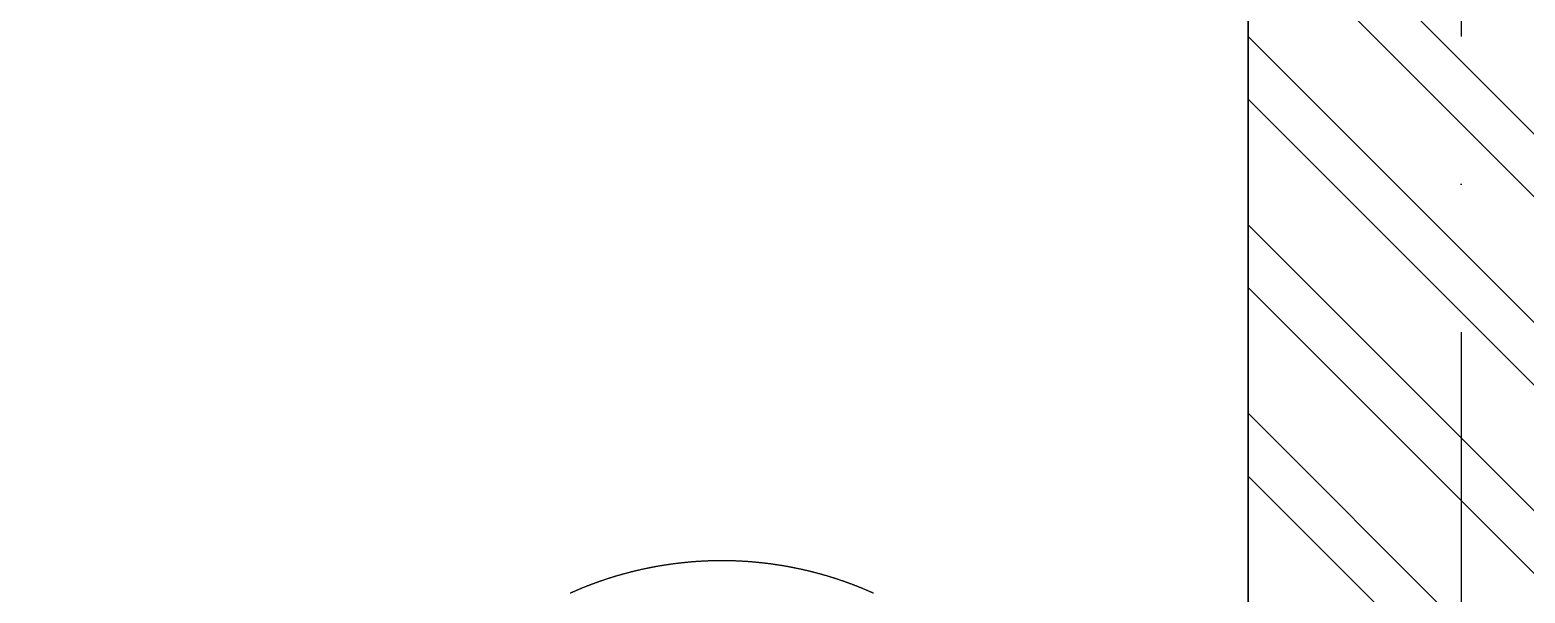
# Model space of a CAD drawing. Extents: x 4511820 to 5180432, y -1526536 to -944957.
# Drawn here: x 5013183 to 5014236, y -1422824 to -1422428 of the extents above; entities that cross this region are included whole.
import ezdxf

# ---------------------------------------------------------------- set-up
doc = ezdxf.new("R2010")
doc.units = 0
doc.header["$MEASUREMENT"] = 0
doc.linetypes.add('BODKOCIARKOVANA_3', pattern=[5.6, 3, -1.3, 0, -1.3])
for name, color, linetype in [('MÚRY', 1, 'CONTINUOUS'), ('osi', 253, 'CONTINUOUS'), ('Plochy', 41, 'CONTINUOUS'), ('Z-Kúrenie', 101, 'CONTINUOUS'), ('ŠRAFY', 82, 'CONTINUOUS')]:
    doc.layers.add(name, color=color, linetype=linetype)

msp = doc.modelspace()

# ---------------------------------------------------------------- hatches: boundary and pattern name
at = {"layer": 'ŠRAFY'}
h = msp.add_hatch(dxfattribs=at)
h.set_pattern_fill('ANSI32', color=256, scale=250, angle=90)
h.set_pattern_definition([(135, (-10132.71, -87677), (-66.2912607, -66.2912607), []), (135, (-10132.71, -87632.81), (-66.2912607, -66.2912607), [])])
h.paths.add_polyline_path([(5014341, -1424713.048), (5014341, -1426508.048), (5014041, -1426508.048), (5014041, -1425423.048), (5014041, -1425308.048), (5014041, -1424523.048), (5014041, -1424498.048), (5014041, -1424383.048), (5014041, -1421378.048), (5014041, -1418508.048), (5014341, -1418508.048), (5014341, -1421378.048), (5014341, -1421518.048), (5014341, -1422418.048), (5014341, -1422533.048), (5014341, -1422895.446), (5014341, -1423174.843), (5014341, -1423673.048), (5014341, -1423788.048), (5014341, -1424458.048), (5014341, -1424573.048), (5014341, -1424598.048)])

# ---------------------------------------------------------------- linework, layer by layer
at = {"layer": 'MÚRY'}
msp.add_line((5014041, -1421378.048), (5014041, -1424383.048), dxfattribs=at)
at = {"layer": 'osi', "linetype": 'BODKOCIARKOVANA_3', "ltscale": 80}
msp.add_line((5014191, -1396650.857), (5014191, -1434168.048), dxfattribs=at)
at = {"layer": 'Plochy'}
msp.add_lwpolyline([(5014041, -1418508.048), (5007701, -1418508.048), (5007701, -1424383.048), (5014041, -1424383.048)], close=True, dxfattribs=at)
at = {"layer": 'Z-Kúrenie'}
msp.add_polyline3d([(5013777.12, -1422824.421, 0), (5013776.76, -1422824.261, 0), (5013776.4, -1422824.1, 0), (5013776.041, -1422823.939, 0), (5013775.681, -1422823.78, 0), (5013775.321, -1422823.621, 0), (5013774.961, -1422823.463, 0), (5013774.601, -1422823.305, 0), (5013774.241, -1422823.147, 0), (5013773.881, -1422822.991, 0), (5013773.513, -1422822.835, 0), (5013773.153, -1422822.679, 0), (5013772.794, -1422822.524, 0), (5013772.434, -1422822.369, 0), (5013772.065, -1422822.215, 0), (5013771.706, -1422822.062, 0), (5013771.337, -1422821.909, 0), (5013770.978, -1422821.757, 0), (5013770.618, -1422821.605, 0), (5013770.249, -1422821.454, 0), (5013769.89, -1422821.303, 0), (5013769.521, -1422821.153, 0), (5013769.162, -1422821.003, 0), (5013768.793, -1422820.855, 0), (5013768.425, -1422820.706, 0), (5013768.065, -1422820.557, 0), (5013767.697, -1422820.41, 0), (5013767.329, -1422820.264, 0), (5013766.969, -1422820.117, 0), (5013766.601, -1422819.972, 0), (5013766.233, -1422819.826, 0), (5013765.864, -1422819.682, 0), (5013765.505, -1422819.537, 0), (5013765.136, -1422819.394, 0), (5013764.768, -1422819.251, 0), (5013764.4, -1422819.109, 0), (5013764.032, -1422818.967, 0), (5013763.663, -1422818.825, 0), (5013763.295, -1422818.685, 0), (5013762.927, -1422818.545, 0), (5013762.559, -1422818.405, 0), (5013762.191, -1422818.266, 0), (5013761.822, -1422818.127, 0), (5013761.454, -1422817.989, 0), (5013761.086, -1422817.852, 0), (5013760.718, -1422817.715, 0), (5013760.349, -1422817.579, 0), (5013759.973, -1422817.443, 0), (5013759.605, -1422817.308, 0), (5013759.236, -1422817.173, 0), (5013758.868, -1422817.039, 0), (5013758.492, -1422816.905, 0), (5013758.123, -1422816.772, 0), (5013757.755, -1422816.64, 0), (5013757.379, -1422816.509, 0), (5013757.01, -1422816.377, 0), (5013756.642, -1422816.247, 0), (5013756.266, -1422816.116, 0), (5013755.897, -1422815.987, 0), (5013755.521, -1422815.858, 0), (5013755.153, -1422815.73, 0), (5013754.776, -1422815.602, 0), (5013754.408, -1422815.474, 0), (5013754.031, -1422815.347, 0), (5013753.663, -1422815.221, 0), (5013753.286, -1422815.095, 0), (5013752.91, -1422814.971, 0), (5013752.542, -1422814.846, 0), (5013752.165, -1422814.722, 0), (5013751.788, -1422814.598, 0), (5013751.42, -1422814.476, 0), (5013751.044, -1422814.353, 0), (5013750.667, -1422814.232, 0), (5013750.29, -1422814.11, 0), (5013749.914, -1422813.99, 0), (5013749.546, -1422813.87, 0), (5013749.169, -1422813.75, 0), (5013748.793, -1422813.632, 0), (5013748.416, -1422813.514, 0), (5013748.039, -1422813.396, 0), (5013747.663, -1422813.278, 0), (5013747.286, -1422813.162, 0), (5013746.91, -1422813.046, 0), (5013746.533, -1422812.93, 0), (5013746.156, -1422812.816, 0), (5013745.78, -1422812.701, 0), (5013745.403, -1422812.587, 0), (5013745.027, -1422812.474, 0), (5013744.65, -1422812.361, 0), (5013744.273, -1422812.25, 0), (5013743.897, -1422812.138, 0), (5013743.512, -1422812.027, 0), (5013743.135, -1422811.917, 0), (5013742.759, -1422811.807, 0), (5013742.382, -1422811.698, 0), (5013741.997, -1422811.59, 0), (5013741.621, -1422811.481, 0), (5013741.244, -1422811.374, 0), (5013740.867, -1422811.267, 0), (5013740.483, -1422811.16, 0), (5013740.106, -1422811.055, 0), (5013739.729, -1422810.949, 0), (5013739.344, -1422810.845, 0), (5013738.968, -1422810.741, 0), (5013738.583, -1422810.637, 0), (5013738.206, -1422810.534, 0), (5013737.821, -1422810.432, 0), (5013737.445, -1422810.33, 0), (5013737.06, -1422810.23, 0), (5013736.683, -1422810.129, 0), (5013736.298, -1422810.029, 0), (5013735.922, -1422809.929, 0), (5013735.537, -1422809.831, 0), (5013735.16, -1422809.732, 0), (5013734.775, -1422809.635, 0), (5013734.399, -1422809.538, 0), (5013734.014, -1422809.441, 0), (5013733.629, -1422809.345, 0), (5013733.252, -1422809.25, 0), (5013732.867, -1422809.154, 0), (5013732.482, -1422809.061, 0), (5013732.097, -1422808.967, 0), (5013731.721, -1422808.874, 0), (5013731.336, -1422808.781, 0), (5013730.951, -1422808.689, 0), (5013730.566, -1422808.598, 0), (5013730.189, -1422808.508, 0), (5013729.804, -1422808.417, 0), (5013729.419, -1422808.328, 0), (5013729.034, -1422808.238, 0), (5013728.649, -1422808.15, 0), (5013728.264, -1422808.062, 0), (5013727.88, -1422807.975, 0), (5013727.495, -1422807.888, 0), (5013727.118, -1422807.802, 0), (5013726.733, -1422807.717, 0), (5013726.348, -1422807.631, 0), (5013725.963, -1422807.547, 0), (5013725.578, -1422807.463, 0), (5013725.193, -1422807.38, 0), (5013724.808, -1422807.297, 0), (5013724.423, -1422807.215, 0), (5013724.038, -1422807.134, 0), (5013723.645, -1422807.053, 0), (5013723.26, -1422806.973, 0), (5013722.875, -1422806.893, 0), (5013722.49, -1422806.814, 0), (5013722.105, -1422806.735, 0), (5013721.72, -1422806.657, 0), (5013721.335, -1422806.58, 0), (5013720.95, -1422806.503, 0), (5013720.557, -1422806.427, 0), (5013720.172, -1422806.351, 0), (5013719.787, -1422806.276, 0), (5013719.402, -1422806.202, 0), (5013719.017, -1422806.128, 0), (5013718.624, -1422806.055, 0), (5013718.239, -1422805.982, 0), (5013717.854, -1422805.909, 0), (5013717.461, -1422805.838, 0), (5013717.076, -1422805.767, 0), (5013716.691, -1422805.697, 0), (5013716.297, -1422805.627, 0), (5013715.912, -1422805.558, 0), (5013715.528, -1422805.489, 0), (5013715.134, -1422805.42, 0), (5013714.749, -1422805.353, 0), (5013714.364, -1422805.286, 0), (5013713.971, -1422805.22, 0), (5013713.586, -1422805.154, 0), (5013713.193, -1422805.089, 0), (5013712.808, -1422805.025, 0), (5013712.423, -1422804.961, 0), (5013712.029, -1422804.897, 0), (5013711.645, -1422804.835, 0), (5013711.251, -1422804.773, 0), (5013710.866, -1422804.711, 0), (5013710.473, -1422804.65, 0), (5013710.088, -1422804.589, 0), (5013709.695, -1422804.529, 0), (5013709.31, -1422804.47, 0), (5013708.916, -1422804.411, 0), (5013708.523, -1422804.353, 0), (5013708.138, -1422804.296, 0), (5013707.745, -1422804.239, 0), (5013707.36, -1422804.183, 0), (5013706.967, -1422804.127, 0), (5013706.582, -1422804.071, 0), (5013706.188, -1422804.017, 0), (5013705.795, -1422803.963, 0), (5013705.41, -1422803.91, 0), (5013705.017, -1422803.857, 0), (5013704.623, -1422803.804, 0), (5013704.238, -1422803.753, 0), (5013703.845, -1422803.702, 0), (5013703.452, -1422803.652, 0), (5013703.067, -1422803.602, 0), (5013702.673, -1422803.553, 0), (5013702.28, -1422803.504, 0), (5013701.887, -1422803.456, 0), (5013701.502, -1422803.409, 0), (5013701.109, -1422803.362, 0), (5013700.715, -1422803.315, 0), (5013700.322, -1422803.27, 0), (5013699.937, -1422803.224, 0), (5013699.544, -1422803.18, 0), (5013699.15, -1422803.136, 0), (5013698.757, -1422803.093, 0), (5013698.372, -1422803.05, 0), (5013697.979, -1422803.008, 0), (5013697.585, -1422802.966, 0), (5013697.192, -1422802.926, 0), (5013696.799, -1422802.885, 0), (5013696.405, -1422802.845, 0), (5013696.02, -1422802.806, 0), (5013695.627, -1422802.768, 0), (5013695.234, -1422802.729, 0), (5013694.84, -1422802.692, 0), (5013694.447, -1422802.655, 0), (5013694.054, -1422802.619, 0), (5013693.661, -1422802.583, 0), (5013693.276, -1422802.548, 0), (5013692.882, -1422802.514, 0), (5013692.489, -1422802.48, 0), (5013692.096, -1422802.447, 0), (5013691.702, -1422802.414, 0), (5013691.309, -1422802.382, 0), (5013690.916, -1422802.351, 0), (5013690.522, -1422802.32, 0), (5013690.129, -1422802.29, 0), (5013689.736, -1422802.26, 0), (5013689.342, -1422802.23, 0), (5013688.949, -1422802.202, 0), (5013688.556, -1422802.174, 0), (5013688.171, -1422802.147, 0), (5013687.777, -1422802.12, 0), (5013687.384, -1422802.094, 0), (5013686.991, -1422802.068, 0), (5013686.597, -1422802.044, 0), (5013686.204, -1422802.019, 0), (5013685.811, -1422801.995, 0), (5013685.417, -1422801.972, 0), (5013685.024, -1422801.949, 0), (5013684.631, -1422801.927, 0), (5013684.238, -1422801.906, 0), (5013683.844, -1422801.886, 0), (5013683.451, -1422801.865, 0), (5013683.058, -1422801.845, 0), (5013682.664, -1422801.826, 0), (5013682.271, -1422801.808, 0), (5013681.878, -1422801.79, 0), (5013681.484, -1422801.773, 0), (5013681.091, -1422801.757, 0), (5013680.698, -1422801.74, 0), (5013680.304, -1422801.725, 0), (5013679.911, -1422801.71, 0), (5013679.509, -1422801.696, 0), (5013679.116, -1422801.682, 0), (5013678.723, -1422801.669, 0), (5013678.329, -1422801.656, 0), (5013677.936, -1422801.644, 0), (5013677.543, -1422801.633, 0), (5013677.149, -1422801.623, 0), (5013676.756, -1422801.613, 0), (5013676.363, -1422801.603, 0), (5013675.969, -1422801.593, 0), (5013675.576, -1422801.586, 0), (5013675.183, -1422801.578, 0), (5013674.789, -1422801.571, 0), (5013674.396, -1422801.564, 0), (5013674.003, -1422801.558, 0), (5013673.609, -1422801.552, 0), (5013673.216, -1422801.548, 0), (5013672.823, -1422801.544, 0), (5013672.429, -1422801.54, 0), (5013672.028, -1422801.537, 0), (5013671.634, -1422801.535, 0), (5013671.241, -1422801.533, 0), (5013670.848, -1422801.532, 0), (5013670.455, -1422801.532, 0), (5013670.061, -1422801.532, 0), (5013669.668, -1422801.532, 0), (5013669.275, -1422801.533, 0), (5013668.881, -1422801.535, 0), (5013668.488, -1422801.537, 0), (5013668.095, -1422801.54, 0), (5013667.701, -1422801.544, 0), (5013667.308, -1422801.548, 0), (5013666.915, -1422801.552, 0), (5013666.521, -1422801.558, 0), (5013666.12, -1422801.564, 0), (5013665.726, -1422801.571, 0), (5013665.333, -1422801.578, 0), (5013664.94, -1422801.586, 0), (5013664.546, -1422801.593, 0), (5013664.153, -1422801.603, 0), (5013663.76, -1422801.613, 0), (5013663.366, -1422801.623, 0), (5013662.973, -1422801.633, 0), (5013662.58, -1422801.644, 0), (5013662.186, -1422801.656, 0), (5013661.793, -1422801.669, 0), (5013661.4, -1422801.682, 0), (5013661.006, -1422801.696, 0), (5013660.613, -1422801.71, 0), (5013660.22, -1422801.725, 0), (5013659.826, -1422801.74, 0), (5013659.433, -1422801.757, 0), (5013659.04, -1422801.773, 0), (5013658.646, -1422801.79, 0), (5013658.253, -1422801.808, 0), (5013657.86, -1422801.826, 0), (5013657.467, -1422801.845, 0), (5013657.073, -1422801.865, 0), (5013656.68, -1422801.886, 0), (5013656.287, -1422801.906, 0), (5013655.893, -1422801.927, 0), (5013655.5, -1422801.949, 0), (5013655.107, -1422801.972, 0), (5013654.713, -1422801.995, 0), (5013654.32, -1422802.019, 0), (5013653.927, -1422802.044, 0), (5013653.533, -1422802.068, 0), (5013653.14, -1422802.094, 0), (5013652.747, -1422802.12, 0), (5013652.353, -1422802.147, 0), (5013651.96, -1422802.174, 0), (5013651.567, -1422802.202, 0), (5013651.173, -1422802.23, 0), (5013650.78, -1422802.26, 0), (5013650.387, -1422802.29, 0), (5013649.993, -1422802.32, 0), (5013649.6, -1422802.351, 0), (5013649.207, -1422802.382, 0), (5013648.813, -1422802.414, 0), (5013648.42, -1422802.447, 0), (5013648.035, -1422802.48, 0), (5013647.642, -1422802.514, 0), (5013647.249, -1422802.548, 0), (5013646.855, -1422802.583, 0), (5013646.462, -1422802.619, 0), (5013646.069, -1422802.655, 0), (5013645.675, -1422802.692, 0), (5013645.282, -1422802.729, 0), (5013644.889, -1422802.768, 0), (5013644.504, -1422802.806, 0), (5013644.11, -1422802.845, 0), (5013643.717, -1422802.885, 0), (5013643.324, -1422802.926, 0), (5013642.93, -1422802.966, 0), (5013642.545, -1422803.008, 0), (5013642.152, -1422803.05, 0), (5013641.759, -1422803.093, 0), (5013641.365, -1422803.136, 0), (5013640.972, -1422803.18, 0), (5013640.587, -1422803.224, 0), (5013640.194, -1422803.27, 0), (5013639.801, -1422803.315, 0), (5013639.407, -1422803.362, 0), (5013639.022, -1422803.409, 0), (5013638.629, -1422803.456, 0), (5013638.236, -1422803.504, 0), (5013637.842, -1422803.553, 0), (5013637.457, -1422803.602, 0), (5013637.064, -1422803.652, 0), (5013636.671, -1422803.702, 0), (5013636.286, -1422803.753, 0), (5013635.892, -1422803.804, 0), (5013635.499, -1422803.857, 0), (5013635.114, -1422803.91, 0), (5013634.721, -1422803.963, 0), (5013634.327, -1422804.017, 0), (5013633.943, -1422804.071, 0), (5013633.549, -1422804.127, 0), (5013633.164, -1422804.183, 0), (5013632.771, -1422804.239, 0), (5013632.378, -1422804.296, 0), (5013631.993, -1422804.353, 0), (5013631.599, -1422804.411, 0), (5013631.214, -1422804.47, 0), (5013630.821, -1422804.529, 0), (5013630.436, -1422804.589, 0), (5013630.043, -1422804.65, 0), (5013629.658, -1422804.711, 0), (5013629.265, -1422804.773, 0), (5013628.88, -1422804.835, 0), (5013628.486, -1422804.897, 0), (5013628.101, -1422804.961, 0), (5013627.708, -1422805.025, 0), (5013627.323, -1422805.089, 0), (5013626.93, -1422805.154, 0), (5013626.545, -1422805.22, 0), (5013626.16, -1422805.286, 0), (5013625.766, -1422805.353, 0), (5013625.382, -1422805.42, 0), (5013624.988, -1422805.489, 0), (5013624.603, -1422805.558, 0), (5013624.218, -1422805.627, 0), (5013623.825, -1422805.697, 0), (5013623.44, -1422805.767, 0), (5013623.055, -1422805.838, 0), (5013622.67, -1422805.909, 0), (5013622.277, -1422805.982, 0), (5013621.892, -1422806.055, 0), (5013621.507, -1422806.128, 0), (5013621.122, -1422806.202, 0), (5013620.729, -1422806.276, 0), (5013620.344, -1422806.351, 0), (5013619.959, -1422806.427, 0), (5013619.574, -1422806.503, 0), (5013619.189, -1422806.58, 0), (5013618.795, -1422806.657, 0), (5013618.411, -1422806.735, 0), (5013618.026, -1422806.814, 0), (5013617.641, -1422806.893, 0), (5013617.256, -1422806.973, 0), (5013616.871, -1422807.053, 0), (5013616.486, -1422807.134, 0), (5013616.101, -1422807.215, 0), (5013615.716, -1422807.297, 0), (5013615.331, -1422807.38, 0), (5013614.946, -1422807.463, 0), (5013614.561, -1422807.547, 0), (5013614.176, -1422807.631, 0), (5013613.791, -1422807.717, 0), (5013613.406, -1422807.802, 0), (5013613.021, -1422807.888, 0), (5013612.636, -1422807.974, 0), (5013612.251, -1422808.062, 0), (5013611.866, -1422808.15, 0), (5013611.481, -1422808.238, 0), (5013611.096, -1422808.328, 0), (5013610.72, -1422808.417, 0), (5013610.335, -1422808.508, 0), (5013609.95, -1422808.598, 0), (5013609.565, -1422808.689, 0), (5013609.18, -1422808.781, 0), (5013608.803, -1422808.874, 0), (5013608.418, -1422808.967, 0), (5013608.034, -1422809.061, 0), (5013607.649, -1422809.154, 0), (5013607.272, -1422809.25, 0), (5013606.887, -1422809.345, 0), (5013606.502, -1422809.441, 0), (5013606.125, -1422809.538, 0), (5013605.741, -1422809.635, 0), (5013605.364, -1422809.732, 0), (5013604.979, -1422809.831, 0), (5013604.594, -1422809.929, 0), (5013604.217, -1422810.029, 0), (5013603.832, -1422810.129, 0), (5013603.456, -1422810.23, 0), (5013603.071, -1422810.33, 0), (5013602.694, -1422810.432, 0), (5013602.309, -1422810.534, 0), (5013601.933, -1422810.637, 0), (5013601.548, -1422810.741, 0), (5013601.171, -1422810.845, 0), (5013600.795, -1422810.949, 0), (5013600.41, -1422811.055, 0), (5013600.033, -1422811.16, 0), (5013599.657, -1422811.267, 0), (5013599.272, -1422811.374, 0), (5013598.895, -1422811.481, 0), (5013598.518, -1422811.59, 0), (5013598.142, -1422811.698, 0), (5013597.757, -1422811.807, 0), (5013597.38, -1422811.917, 0), (5013597.004, -1422812.027, 0), (5013596.627, -1422812.138, 0), (5013596.251, -1422812.25, 0), (5013595.874, -1422812.361, 0), (5013595.489, -1422812.474, 0), (5013595.112, -1422812.587, 0), (5013594.736, -1422812.701, 0), (5013594.359, -1422812.816, 0), (5013593.983, -1422812.93, 0), (5013593.606, -1422813.046, 0), (5013593.23, -1422813.162, 0), (5013592.853, -1422813.278, 0), (5013592.476, -1422813.396, 0), (5013592.1, -1422813.514, 0), (5013591.723, -1422813.632, 0), (5013591.355, -1422813.75, 0), (5013590.978, -1422813.87, 0), (5013590.602, -1422813.99, 0), (5013590.225, -1422814.11, 0), (5013589.849, -1422814.232, 0), (5013589.472, -1422814.353, 0), (5013589.104, -1422814.476, 0), (5013588.727, -1422814.598, 0), (5013588.351, -1422814.722, 0), (5013587.982, -1422814.846, 0), (5013587.606, -1422814.971, 0), (5013587.229, -1422815.095, 0), (5013586.861, -1422815.221, 0), (5013586.484, -1422815.347, 0), (5013586.116, -1422815.474, 0), (5013585.74, -1422815.602, 0), (5013585.371, -1422815.73, 0), (5013584.995, -1422815.858, 0), (5013584.627, -1422815.987, 0), (5013584.25, -1422816.116, 0), (5013583.882, -1422816.247, 0), (5013583.505, -1422816.377, 0), (5013583.137, -1422816.509, 0), (5013582.76, -1422816.64, 0), (5013582.392, -1422816.772, 0), (5013582.024, -1422816.905, 0), (5013581.656, -1422817.039, 0), (5013581.279, -1422817.173, 0), (5013580.911, -1422817.308, 0), (5013580.543, -1422817.443, 0), (5013580.175, -1422817.579, 0), (5013579.798, -1422817.715, 0), (5013579.43, -1422817.852, 0), (5013579.062, -1422817.989, 0), (5013578.693, -1422818.127, 0), (5013578.325, -1422818.266, 0), (5013577.957, -1422818.405, 0), (5013577.589, -1422818.545, 0), (5013577.221, -1422818.685, 0), (5013576.852, -1422818.825, 0), (5013576.484, -1422818.967, 0), (5013576.116, -1422819.109, 0), (5013575.748, -1422819.251, 0), (5013575.379, -1422819.394, 0), (5013575.02, -1422819.537, 0), (5013574.651, -1422819.682, 0), (5013574.283, -1422819.826, 0), (5013573.915, -1422819.972, 0), (5013573.555, -1422820.117, 0), (5013573.187, -1422820.264, 0), (5013572.819, -1422820.41, 0), (5013572.459, -1422820.557, 0), (5013572.091, -1422820.706, 0), (5013571.722, -1422820.855, 0), (5013571.363, -1422821.003, 0), (5013570.994, -1422821.153, 0), (5013570.634, -1422821.303, 0), (5013570.266, -1422821.454, 0), (5013569.906, -1422821.605, 0), (5013569.538, -1422821.757, 0), (5013569.178, -1422821.909, 0), (5013568.81, -1422822.062, 0), (5013568.45, -1422822.215, 0), (5013568.09, -1422822.369, 0), (5013567.722, -1422822.524, 0), (5013567.362, -1422822.679, 0), (5013567.003, -1422822.835, 0), (5013566.643, -1422822.991, 0), (5013566.283, -1422823.147, 0), (5013565.915, -1422823.305, 0), (5013565.555, -1422823.463, 0), (5013565.195, -1422823.621, 0), (5013564.835, -1422823.78, 0), (5013564.475, -1422823.939, 0), (5013564.115, -1422824.1, 0), (5013563.756, -1422824.261, 0), (5013563.396, -1422824.421, 0)], dxfattribs=at)

doc.saveas('drawing.dxf')
